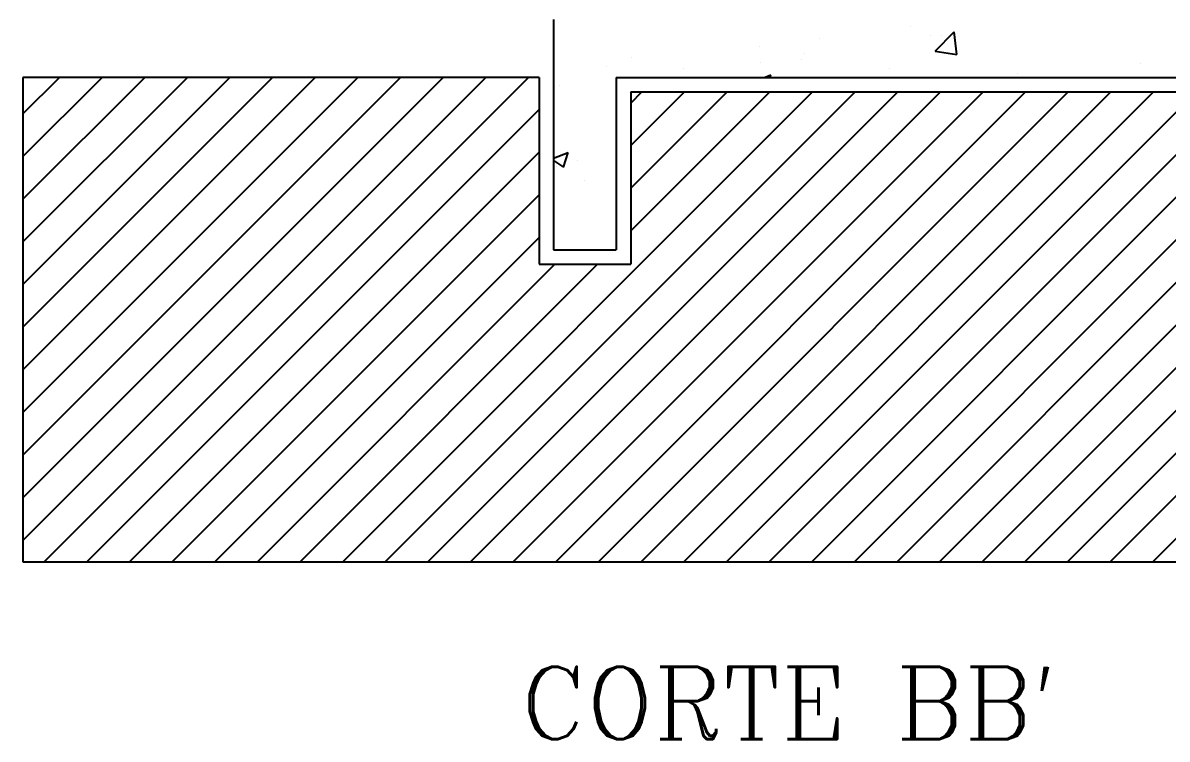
# Model space of a CAD drawing. Extents: x -43 to 70, y -5 to 23.
# Drawn here: x 25.068 to 27.44, y 10.16 to 11.645 of the extents above; entities that cross this region are included whole.
import ezdxf

# ---------------------------------------------------------------- set-up
doc = ezdxf.new("R2010")
doc.units = 0
doc.header["$LTSCALE"] = 20
doc.layers.get('0').update_dxf_attribs({"color": 5, "linetype": 'CONTINUOUS'})
for name, color, linetype in [('BASE', 1, 'CONTINUOUS'), ('CONTRAPIS', 1, 'CONTINUOUS'), ('TEXTO', 1, 'CONTINUOUS')]:
    doc.layers.add(name, color=color, linetype=linetype)
doc.styles.add('ROMANC', font='romanc')

# ---------------------------------------------------------------- blocks, each defined once
blk = doc.blocks.new('*X72')
at = {"color": 0, "linetype": 'CONTINUOUS'}
for p, q in [((25.068, 10.5723), (26.0276, 11.5319)), ((25.068, 10.6607), (25.9392, 11.5319)), ((25.068, 10.7491), (25.8508, 11.5319)), ((25.068, 10.8374), (25.7624, 11.5319)), ((25.068, 10.9258), (25.674, 11.5319)), ((25.068, 11.0142), (25.5856, 11.5319)), ((25.068, 11.1026), (25.4973, 11.5319)), ((25.068, 11.191), (25.4089, 11.5319)), ((25.068, 11.2794), (25.3205, 11.5319)), ((25.068, 11.3678), (25.2321, 11.5319)), ((25.068, 11.4562), (25.1437, 11.5319)), ((25.1122, 10.5281), (26.116, 11.5319)), ((25.7309, 10.5281), (26.7047, 11.5019)), ((25.8193, 10.5281), (26.7931, 11.5019)), ((25.9077, 10.5281), (26.8815, 11.5019)), ((25.9961, 10.5281), (26.9699, 11.5019)), ((26.0845, 10.5281), (27.0583, 11.5019)), ((26.1729, 10.5281), (27.1466, 11.5019)), ((26.2613, 10.5281), (27.235, 11.5019)), ((26.328, 11.2136), (26.6163, 11.5019)), ((26.328, 11.302), (26.5279, 11.5019)), ((26.328, 11.3903), (26.4395, 11.5019)), ((26.328, 11.4787), (26.3511, 11.5019)), ((26.3496, 10.5281), (27.3234, 11.5019)), ((26.438, 10.5281), (27.4118, 11.5019)), ((26.5264, 10.5281), (27.5002, 11.5019)), ((26.6148, 10.5281), (27.5886, 11.5019)), ((26.7032, 10.5281), (27.677, 11.5019)), ((26.7916, 10.5281), (27.7654, 11.5019)), ((26.88, 10.5281), (27.8537, 11.5019)), ((26.9684, 10.5281), (27.9421, 11.5019)), ((27.0567, 10.5281), (28.0305, 11.5019)), ((27.1451, 10.5281), (28.1189, 11.5019)), ((27.2335, 10.5281), (28.2073, 11.5019)), ((27.3219, 10.5281), (28.2957, 11.5019)), ((27.4103, 10.5281), (28.3841, 11.5019)), ((25.2006, 10.5281), (26.138, 11.4655)), ((25.289, 10.5281), (26.138, 11.3771)), ((25.3774, 10.5281), (26.138, 11.2887)), ((25.4658, 10.5281), (26.138, 11.2003)), ((25.5541, 10.5281), (26.1705, 11.1444)), ((25.6425, 10.5281), (26.2588, 11.1444))]:
    blk.add_line(p, q, dxfattribs=at)
blk = doc.blocks.new('*X165')
at = {"color": 0, "linetype": 'CONTINUOUS'}
for p, q in [((26.9087, 11.6376), (26.9087, 11.6376)), ((26.9594, 11.5859), (26.9983, 11.6265)), ((27.0039, 11.579), (26.9984, 11.6265)), ((26.7193, 11.6127), (26.7193, 11.6127)), ((26.9489, 11.6188), (26.9489, 11.6188)), ((26.9729, 11.6195), (26.9729, 11.6195)), ((26.5942, 11.5962), (26.5942, 11.5962)), ((26.6892, 11.5814), (26.6892, 11.5814)), ((26.9594, 11.5859), (27.0039, 11.579)), ((26.2784, 11.5546), (26.2784, 11.5546)), ((26.3299, 11.5737), (26.3299, 11.5737)), ((26.5968, 11.5624), (26.5968, 11.5624)), ((26.6813, 11.5694), (26.6813, 11.5694)), ((27.3843, 11.5598), (27.3843, 11.5598)), ((26.4366, 11.5493), (26.4366, 11.5493)), ((26.6047, 11.5319), (26.6185, 11.5372)), ((26.6168, 11.5319), (26.6185, 11.5372)), ((26.8637, 11.5511), (26.8637, 11.5511)), ((27.1306, 11.5398), (27.1306, 11.5398)), ((26.1799, 11.5141), (26.1799, 11.5141)), ((26.168, 11.3643), (26.1984, 11.3759)), ((26.1883, 11.3457), (26.1984, 11.3759)), ((26.168, 11.3594), (26.1883, 11.3457)), ((26.1739, 11.3477), (26.1739, 11.3477)), ((26.2179, 11.3595), (26.2179, 11.3595)), ((26.2325, 11.3182), (26.2325, 11.3182))]:
    blk.add_line(p, q, dxfattribs=at)
blk = doc.blocks.new('*X167')
at = {"color": 0, "linetype": 'CONTINUOUS'}
for p, q in [((26.9087, 11.6376), (26.9087, 11.6376)), ((26.9594, 11.5859), (26.9983, 11.6265)), ((27.0039, 11.579), (26.9984, 11.6265)), ((26.7193, 11.6127), (26.7193, 11.6127)), ((26.9489, 11.6188), (26.9489, 11.6188)), ((26.9729, 11.6195), (26.9729, 11.6195)), ((26.5942, 11.5962), (26.5942, 11.5962)), ((26.6892, 11.5814), (26.6892, 11.5814)), ((26.9594, 11.5859), (27.0039, 11.579)), ((26.2784, 11.5546), (26.2784, 11.5546)), ((26.3299, 11.5737), (26.3299, 11.5737)), ((26.5968, 11.5624), (26.5968, 11.5624)), ((26.6813, 11.5694), (26.6813, 11.5694)), ((27.3843, 11.5598), (27.3843, 11.5598)), ((26.4366, 11.5493), (26.4366, 11.5493)), ((26.6047, 11.5319), (26.6185, 11.5372)), ((26.6168, 11.5319), (26.6185, 11.5372)), ((26.8637, 11.5511), (26.8637, 11.5511)), ((27.1306, 11.5398), (27.1306, 11.5398)), ((26.1799, 11.5141), (26.1799, 11.5141)), ((26.168, 11.3643), (26.1984, 11.3759)), ((26.1883, 11.3457), (26.1984, 11.3759)), ((26.168, 11.3594), (26.1883, 11.3457)), ((26.1739, 11.3477), (26.1739, 11.3477)), ((26.2179, 11.3595), (26.2179, 11.3595)), ((26.2325, 11.3182), (26.2325, 11.3182))]:
    blk.add_line(p, q, dxfattribs=at)
blk = doc.blocks.new('*X169')
at = {"color": 0, "linetype": 'CONTINUOUS'}
for p, q in [((26.9087, 11.6376), (26.9087, 11.6376)), ((26.9594, 11.5859), (26.9983, 11.6265)), ((27.0039, 11.579), (26.9984, 11.6265)), ((26.7193, 11.6127), (26.7193, 11.6127)), ((26.9489, 11.6188), (26.9489, 11.6188)), ((26.9729, 11.6195), (26.9729, 11.6195)), ((26.5942, 11.5962), (26.5942, 11.5962)), ((26.6892, 11.5814), (26.6892, 11.5814)), ((26.9594, 11.5859), (27.0039, 11.579)), ((26.2784, 11.5546), (26.2784, 11.5546)), ((26.3299, 11.5737), (26.3299, 11.5737)), ((26.5968, 11.5624), (26.5968, 11.5624)), ((26.6813, 11.5694), (26.6813, 11.5694)), ((27.3843, 11.5598), (27.3843, 11.5598)), ((26.4366, 11.5493), (26.4366, 11.5493)), ((26.6047, 11.5319), (26.6185, 11.5372)), ((26.6168, 11.5319), (26.6185, 11.5372)), ((26.8637, 11.5511), (26.8637, 11.5511)), ((27.1306, 11.5398), (27.1306, 11.5398)), ((26.1799, 11.5141), (26.1799, 11.5141)), ((26.168, 11.3643), (26.1984, 11.3759)), ((26.1883, 11.3457), (26.1984, 11.3759)), ((26.168, 11.3594), (26.1883, 11.3457)), ((26.1739, 11.3477), (26.1739, 11.3477)), ((26.2179, 11.3595), (26.2179, 11.3595)), ((26.2325, 11.3182), (26.2325, 11.3182))]:
    blk.add_line(p, q, dxfattribs=at)
blk = doc.blocks.new('*X171')
at = {"color": 0, "linetype": 'CONTINUOUS'}
for p, q in [((26.9087, 11.6376), (26.9087, 11.6376)), ((26.9594, 11.5859), (26.9983, 11.6265)), ((27.0039, 11.579), (26.9984, 11.6265)), ((26.7193, 11.6127), (26.7193, 11.6127)), ((26.9489, 11.6188), (26.9489, 11.6188)), ((26.9729, 11.6195), (26.9729, 11.6195)), ((26.5942, 11.5962), (26.5942, 11.5962)), ((26.6892, 11.5814), (26.6892, 11.5814)), ((26.9594, 11.5859), (27.0039, 11.579)), ((26.2784, 11.5546), (26.2784, 11.5546)), ((26.3299, 11.5737), (26.3299, 11.5737)), ((26.5968, 11.5624), (26.5968, 11.5624)), ((26.6813, 11.5694), (26.6813, 11.5694)), ((27.3843, 11.5598), (27.3843, 11.5598)), ((26.4366, 11.5493), (26.4366, 11.5493)), ((26.6047, 11.5319), (26.6185, 11.5372)), ((26.6168, 11.5319), (26.6185, 11.5372)), ((26.8637, 11.5511), (26.8637, 11.5511)), ((27.1306, 11.5398), (27.1306, 11.5398)), ((26.1799, 11.5141), (26.1799, 11.5141)), ((26.168, 11.3643), (26.1984, 11.3759)), ((26.1883, 11.3457), (26.1984, 11.3759)), ((26.168, 11.3594), (26.1883, 11.3457)), ((26.1739, 11.3477), (26.1739, 11.3477)), ((26.2179, 11.3595), (26.2179, 11.3595)), ((26.2325, 11.3182), (26.2325, 11.3182))]:
    blk.add_line(p, q, dxfattribs=at)
blk = doc.blocks.new('*X173')
at = {"color": 0, "linetype": 'CONTINUOUS'}
for p, q in [((26.9087, 11.6376), (26.9087, 11.6376)), ((26.9594, 11.5859), (26.9983, 11.6265)), ((27.0039, 11.579), (26.9984, 11.6265)), ((26.7193, 11.6127), (26.7193, 11.6127)), ((26.9489, 11.6188), (26.9489, 11.6188)), ((26.9729, 11.6195), (26.9729, 11.6195)), ((26.5942, 11.5962), (26.5942, 11.5962)), ((26.6892, 11.5814), (26.6892, 11.5814)), ((26.9594, 11.5859), (27.0039, 11.579)), ((26.2784, 11.5546), (26.2784, 11.5546)), ((26.3299, 11.5737), (26.3299, 11.5737)), ((26.5968, 11.5624), (26.5968, 11.5624)), ((26.6813, 11.5694), (26.6813, 11.5694)), ((27.3843, 11.5598), (27.3843, 11.5598)), ((26.4366, 11.5493), (26.4366, 11.5493)), ((26.6047, 11.5319), (26.6185, 11.5372)), ((26.6168, 11.5319), (26.6185, 11.5372)), ((26.8637, 11.5511), (26.8637, 11.5511)), ((27.1306, 11.5398), (27.1306, 11.5398)), ((26.1799, 11.5141), (26.1799, 11.5141)), ((26.168, 11.3643), (26.1984, 11.3759)), ((26.1883, 11.3457), (26.1984, 11.3759)), ((26.168, 11.3594), (26.1883, 11.3457)), ((26.1739, 11.3477), (26.1739, 11.3477)), ((26.2179, 11.3595), (26.2179, 11.3595)), ((26.2325, 11.3182), (26.2325, 11.3182))]:
    blk.add_line(p, q, dxfattribs=at)
blk = doc.blocks.new('*X175')
at = {"color": 0, "linetype": 'CONTINUOUS'}
for p, q in [((26.9087, 11.6376), (26.9087, 11.6376)), ((26.9594, 11.5859), (26.9983, 11.6265)), ((27.0039, 11.579), (26.9984, 11.6265)), ((26.7193, 11.6127), (26.7193, 11.6127)), ((26.9489, 11.6188), (26.9489, 11.6188)), ((26.9729, 11.6195), (26.9729, 11.6195)), ((26.5942, 11.5962), (26.5942, 11.5962)), ((26.6892, 11.5814), (26.6892, 11.5814)), ((26.9594, 11.5859), (27.0039, 11.579)), ((26.2784, 11.5546), (26.2784, 11.5546)), ((26.3299, 11.5737), (26.3299, 11.5737)), ((26.5968, 11.5624), (26.5968, 11.5624)), ((26.6813, 11.5694), (26.6813, 11.5694)), ((27.3843, 11.5598), (27.3843, 11.5598)), ((26.4366, 11.5493), (26.4366, 11.5493)), ((26.6047, 11.5319), (26.6185, 11.5372)), ((26.6168, 11.5319), (26.6185, 11.5372)), ((26.8637, 11.5511), (26.8637, 11.5511)), ((27.1306, 11.5398), (27.1306, 11.5398)), ((26.1799, 11.5141), (26.1799, 11.5141)), ((26.168, 11.3643), (26.1984, 11.3759)), ((26.1883, 11.3457), (26.1984, 11.3759)), ((26.168, 11.3594), (26.1883, 11.3457)), ((26.1739, 11.3477), (26.1739, 11.3477)), ((26.2179, 11.3595), (26.2179, 11.3595)), ((26.2325, 11.3182), (26.2325, 11.3182))]:
    blk.add_line(p, q, dxfattribs=at)
blk = doc.blocks.new('*X177')
at = {"color": 0, "linetype": 'CONTINUOUS'}
for p, q in [((26.9087, 11.6376), (26.9087, 11.6376)), ((26.9594, 11.5859), (26.9983, 11.6265)), ((27.0039, 11.579), (26.9984, 11.6265)), ((26.7193, 11.6127), (26.7193, 11.6127)), ((26.9489, 11.6188), (26.9489, 11.6188)), ((26.9729, 11.6195), (26.9729, 11.6195)), ((26.5942, 11.5962), (26.5942, 11.5962)), ((26.6892, 11.5814), (26.6892, 11.5814)), ((26.9594, 11.5859), (27.0039, 11.579)), ((26.2784, 11.5546), (26.2784, 11.5546)), ((26.3299, 11.5737), (26.3299, 11.5737)), ((26.5968, 11.5624), (26.5968, 11.5624)), ((26.6813, 11.5694), (26.6813, 11.5694)), ((27.3843, 11.5598), (27.3843, 11.5598)), ((26.4366, 11.5493), (26.4366, 11.5493)), ((26.6047, 11.5319), (26.6185, 11.5372)), ((26.6168, 11.5319), (26.6185, 11.5372)), ((26.8637, 11.5511), (26.8637, 11.5511)), ((27.1306, 11.5398), (27.1306, 11.5398)), ((26.1799, 11.5141), (26.1799, 11.5141)), ((26.168, 11.3643), (26.1984, 11.3759)), ((26.1883, 11.3457), (26.1984, 11.3759)), ((26.168, 11.3594), (26.1883, 11.3457)), ((26.1739, 11.3477), (26.1739, 11.3477)), ((26.2179, 11.3595), (26.2179, 11.3595)), ((26.2325, 11.3182), (26.2325, 11.3182))]:
    blk.add_line(p, q, dxfattribs=at)
blk = doc.blocks.new('*X179')
at = {"color": 0, "linetype": 'CONTINUOUS'}
for p, q in [((26.9087, 11.6376), (26.9087, 11.6376)), ((26.9594, 11.5859), (26.9983, 11.6265)), ((27.0039, 11.579), (26.9984, 11.6265)), ((26.7193, 11.6127), (26.7193, 11.6127)), ((26.9489, 11.6188), (26.9489, 11.6188)), ((26.9729, 11.6195), (26.9729, 11.6195)), ((26.5942, 11.5962), (26.5942, 11.5962)), ((26.6892, 11.5814), (26.6892, 11.5814)), ((26.9594, 11.5859), (27.0039, 11.579)), ((26.2784, 11.5546), (26.2784, 11.5546)), ((26.3299, 11.5737), (26.3299, 11.5737)), ((26.5968, 11.5624), (26.5968, 11.5624)), ((26.6813, 11.5694), (26.6813, 11.5694)), ((27.3843, 11.5598), (27.3843, 11.5598)), ((26.4366, 11.5493), (26.4366, 11.5493)), ((26.6047, 11.5319), (26.6185, 11.5372)), ((26.6168, 11.5319), (26.6185, 11.5372)), ((26.8637, 11.5511), (26.8637, 11.5511)), ((27.1306, 11.5398), (27.1306, 11.5398)), ((26.1799, 11.5141), (26.1799, 11.5141)), ((26.168, 11.3643), (26.1984, 11.3759)), ((26.1883, 11.3457), (26.1984, 11.3759)), ((26.168, 11.3594), (26.1883, 11.3457)), ((26.1739, 11.3477), (26.1739, 11.3477)), ((26.2179, 11.3595), (26.2179, 11.3595)), ((26.2325, 11.3182), (26.2325, 11.3182))]:
    blk.add_line(p, q, dxfattribs=at)
blk = doc.blocks.new('*X181')
at = {"color": 0, "linetype": 'CONTINUOUS'}
for p, q in [((26.9087, 11.6376), (26.9087, 11.6376)), ((26.9594, 11.5859), (26.9983, 11.6265)), ((27.0039, 11.579), (26.9984, 11.6265)), ((26.7193, 11.6127), (26.7193, 11.6127)), ((26.9489, 11.6188), (26.9489, 11.6188)), ((26.9729, 11.6195), (26.9729, 11.6195)), ((26.5942, 11.5962), (26.5942, 11.5962)), ((26.6892, 11.5814), (26.6892, 11.5814)), ((26.9594, 11.5859), (27.0039, 11.579)), ((26.2784, 11.5546), (26.2784, 11.5546)), ((26.3299, 11.5737), (26.3299, 11.5737)), ((26.5968, 11.5624), (26.5968, 11.5624)), ((26.6813, 11.5694), (26.6813, 11.5694)), ((27.3843, 11.5598), (27.3843, 11.5598)), ((26.4366, 11.5493), (26.4366, 11.5493)), ((26.6047, 11.5319), (26.6185, 11.5372)), ((26.6168, 11.5319), (26.6185, 11.5372)), ((26.8637, 11.5511), (26.8637, 11.5511)), ((27.1306, 11.5398), (27.1306, 11.5398)), ((26.1799, 11.5141), (26.1799, 11.5141)), ((26.168, 11.3643), (26.1984, 11.3759)), ((26.1883, 11.3457), (26.1984, 11.3759)), ((26.168, 11.3594), (26.1883, 11.3457)), ((26.1739, 11.3477), (26.1739, 11.3477)), ((26.2179, 11.3595), (26.2179, 11.3595)), ((26.2325, 11.3182), (26.2325, 11.3182))]:
    blk.add_line(p, q, dxfattribs=at)
blk = doc.blocks.new('*X183')
at = {"color": 0, "linetype": 'CONTINUOUS'}
for p, q in [((26.9087, 11.6376), (26.9087, 11.6376)), ((26.9594, 11.5859), (26.9983, 11.6265)), ((27.0039, 11.579), (26.9984, 11.6265)), ((26.7193, 11.6127), (26.7193, 11.6127)), ((26.9489, 11.6188), (26.9489, 11.6188)), ((26.9729, 11.6195), (26.9729, 11.6195)), ((26.5942, 11.5962), (26.5942, 11.5962)), ((26.6892, 11.5814), (26.6892, 11.5814)), ((26.9594, 11.5859), (27.0039, 11.579)), ((26.2784, 11.5546), (26.2784, 11.5546)), ((26.3299, 11.5737), (26.3299, 11.5737)), ((26.5968, 11.5624), (26.5968, 11.5624)), ((26.6813, 11.5694), (26.6813, 11.5694)), ((27.3843, 11.5598), (27.3843, 11.5598)), ((26.4366, 11.5493), (26.4366, 11.5493)), ((26.6047, 11.5319), (26.6185, 11.5372)), ((26.6168, 11.5319), (26.6185, 11.5372)), ((26.8637, 11.5511), (26.8637, 11.5511)), ((27.1306, 11.5398), (27.1306, 11.5398)), ((26.1799, 11.5141), (26.1799, 11.5141)), ((26.168, 11.3643), (26.1984, 11.3759)), ((26.1883, 11.3457), (26.1984, 11.3759)), ((26.168, 11.3594), (26.1883, 11.3457)), ((26.1739, 11.3477), (26.1739, 11.3477)), ((26.2179, 11.3595), (26.2179, 11.3595)), ((26.2325, 11.3182), (26.2325, 11.3182))]:
    blk.add_line(p, q, dxfattribs=at)
blk = doc.blocks.new('*X185')
at = {"color": 0, "linetype": 'CONTINUOUS'}
for p, q in [((26.9087, 11.6376), (26.9087, 11.6376)), ((26.9594, 11.5859), (26.9983, 11.6265)), ((27.0039, 11.579), (26.9984, 11.6265)), ((26.7193, 11.6127), (26.7193, 11.6127)), ((26.9489, 11.6188), (26.9489, 11.6188)), ((26.9729, 11.6195), (26.9729, 11.6195)), ((26.5942, 11.5962), (26.5942, 11.5962)), ((26.6892, 11.5814), (26.6892, 11.5814)), ((26.9594, 11.5859), (27.0039, 11.579)), ((26.2784, 11.5546), (26.2784, 11.5546)), ((26.3299, 11.5737), (26.3299, 11.5737)), ((26.5968, 11.5624), (26.5968, 11.5624)), ((26.6813, 11.5694), (26.6813, 11.5694)), ((27.3843, 11.5598), (27.3843, 11.5598)), ((26.4366, 11.5493), (26.4366, 11.5493)), ((26.6047, 11.5319), (26.6185, 11.5372)), ((26.6168, 11.5319), (26.6185, 11.5372)), ((26.8637, 11.5511), (26.8637, 11.5511)), ((27.1306, 11.5398), (27.1306, 11.5398)), ((26.1799, 11.5141), (26.1799, 11.5141)), ((26.168, 11.3643), (26.1984, 11.3759)), ((26.1883, 11.3457), (26.1984, 11.3759)), ((26.168, 11.3594), (26.1883, 11.3457)), ((26.1739, 11.3477), (26.1739, 11.3477)), ((26.2179, 11.3595), (26.2179, 11.3595)), ((26.2325, 11.3182), (26.2325, 11.3182))]:
    blk.add_line(p, q, dxfattribs=at)
blk = doc.blocks.new('*X187')
at = {"color": 0, "linetype": 'CONTINUOUS'}
for p, q in [((26.9087, 11.6376), (26.9087, 11.6376)), ((26.9594, 11.5859), (26.9983, 11.6265)), ((27.0039, 11.579), (26.9984, 11.6265)), ((26.7193, 11.6127), (26.7193, 11.6127)), ((26.9489, 11.6188), (26.9489, 11.6188)), ((26.9729, 11.6195), (26.9729, 11.6195)), ((26.5942, 11.5962), (26.5942, 11.5962)), ((26.6892, 11.5814), (26.6892, 11.5814)), ((26.9594, 11.5859), (27.0039, 11.579)), ((26.2784, 11.5546), (26.2784, 11.5546)), ((26.3299, 11.5737), (26.3299, 11.5737)), ((26.5968, 11.5624), (26.5968, 11.5624)), ((26.6813, 11.5694), (26.6813, 11.5694)), ((27.3843, 11.5598), (27.3843, 11.5598)), ((26.4366, 11.5493), (26.4366, 11.5493)), ((26.6047, 11.5319), (26.6185, 11.5372)), ((26.6168, 11.5319), (26.6185, 11.5372)), ((26.8637, 11.5511), (26.8637, 11.5511)), ((27.1306, 11.5398), (27.1306, 11.5398)), ((26.1799, 11.5141), (26.1799, 11.5141)), ((26.168, 11.3643), (26.1984, 11.3759)), ((26.1883, 11.3457), (26.1984, 11.3759)), ((26.168, 11.3594), (26.1883, 11.3457)), ((26.1739, 11.3477), (26.1739, 11.3477)), ((26.2179, 11.3595), (26.2179, 11.3595)), ((26.2325, 11.3182), (26.2325, 11.3182))]:
    blk.add_line(p, q, dxfattribs=at)
blk = doc.blocks.new('*X189')
at = {"color": 0, "linetype": 'CONTINUOUS'}
for p, q in [((26.9087, 11.6376), (26.9087, 11.6376)), ((26.9594, 11.5859), (26.9983, 11.6265)), ((27.0039, 11.579), (26.9984, 11.6265)), ((26.7193, 11.6127), (26.7193, 11.6127)), ((26.9489, 11.6188), (26.9489, 11.6188)), ((26.9729, 11.6195), (26.9729, 11.6195)), ((26.5942, 11.5962), (26.5942, 11.5962)), ((26.6892, 11.5814), (26.6892, 11.5814)), ((26.9594, 11.5859), (27.0039, 11.579)), ((26.2784, 11.5546), (26.2784, 11.5546)), ((26.3299, 11.5737), (26.3299, 11.5737)), ((26.5968, 11.5624), (26.5968, 11.5624)), ((26.6813, 11.5694), (26.6813, 11.5694)), ((27.3843, 11.5598), (27.3843, 11.5598)), ((26.4366, 11.5493), (26.4366, 11.5493)), ((26.6047, 11.5319), (26.6185, 11.5372)), ((26.6168, 11.5319), (26.6185, 11.5372)), ((26.8637, 11.5511), (26.8637, 11.5511)), ((27.1306, 11.5398), (27.1306, 11.5398)), ((26.1799, 11.5141), (26.1799, 11.5141)), ((26.168, 11.3643), (26.1984, 11.3759)), ((26.1883, 11.3457), (26.1984, 11.3759)), ((26.168, 11.3594), (26.1883, 11.3457)), ((26.1739, 11.3477), (26.1739, 11.3477)), ((26.2179, 11.3595), (26.2179, 11.3595)), ((26.2325, 11.3182), (26.2325, 11.3182))]:
    blk.add_line(p, q, dxfattribs=at)
blk = doc.blocks.new('*X191')
at = {"color": 0, "linetype": 'CONTINUOUS'}
for p, q in [((26.9087, 11.6376), (26.9087, 11.6376)), ((26.9594, 11.5859), (26.9983, 11.6265)), ((27.0039, 11.579), (26.9984, 11.6265)), ((26.7193, 11.6127), (26.7193, 11.6127)), ((26.9489, 11.6188), (26.9489, 11.6188)), ((26.9729, 11.6195), (26.9729, 11.6195)), ((26.5942, 11.5962), (26.5942, 11.5962)), ((26.6892, 11.5814), (26.6892, 11.5814)), ((26.9594, 11.5859), (27.0039, 11.579)), ((26.2784, 11.5546), (26.2784, 11.5546)), ((26.3299, 11.5737), (26.3299, 11.5737)), ((26.5968, 11.5624), (26.5968, 11.5624)), ((26.6813, 11.5694), (26.6813, 11.5694)), ((27.3843, 11.5598), (27.3843, 11.5598)), ((26.4366, 11.5493), (26.4366, 11.5493)), ((26.6047, 11.5319), (26.6185, 11.5372)), ((26.6168, 11.5319), (26.6185, 11.5372)), ((26.8637, 11.5511), (26.8637, 11.5511)), ((27.1306, 11.5398), (27.1306, 11.5398)), ((26.1799, 11.5141), (26.1799, 11.5141)), ((26.168, 11.3643), (26.1984, 11.3759)), ((26.1883, 11.3457), (26.1984, 11.3759)), ((26.168, 11.3594), (26.1883, 11.3457)), ((26.1739, 11.3477), (26.1739, 11.3477)), ((26.2179, 11.3595), (26.2179, 11.3595)), ((26.2325, 11.3182), (26.2325, 11.3182))]:
    blk.add_line(p, q, dxfattribs=at)
blk = doc.blocks.new('*X193')
at = {"color": 0, "linetype": 'CONTINUOUS'}
for p, q in [((26.9087, 11.6376), (26.9087, 11.6376)), ((26.9594, 11.5859), (26.9983, 11.6265)), ((27.0039, 11.579), (26.9984, 11.6265)), ((26.7193, 11.6127), (26.7193, 11.6127)), ((26.9489, 11.6188), (26.9489, 11.6188)), ((26.9729, 11.6195), (26.9729, 11.6195)), ((26.5942, 11.5962), (26.5942, 11.5962)), ((26.6892, 11.5814), (26.6892, 11.5814)), ((26.9594, 11.5859), (27.0039, 11.579)), ((26.2784, 11.5546), (26.2784, 11.5546)), ((26.3299, 11.5737), (26.3299, 11.5737)), ((26.5968, 11.5624), (26.5968, 11.5624)), ((26.6813, 11.5694), (26.6813, 11.5694)), ((27.3843, 11.5598), (27.3843, 11.5598)), ((26.4366, 11.5493), (26.4366, 11.5493)), ((26.6047, 11.5319), (26.6185, 11.5372)), ((26.6168, 11.5319), (26.6185, 11.5372)), ((26.8637, 11.5511), (26.8637, 11.5511)), ((27.1306, 11.5398), (27.1306, 11.5398)), ((26.1799, 11.5141), (26.1799, 11.5141)), ((26.168, 11.3643), (26.1984, 11.3759)), ((26.1883, 11.3457), (26.1984, 11.3759)), ((26.168, 11.3594), (26.1883, 11.3457)), ((26.1739, 11.3477), (26.1739, 11.3477)), ((26.2179, 11.3595), (26.2179, 11.3595)), ((26.2325, 11.3182), (26.2325, 11.3182))]:
    blk.add_line(p, q, dxfattribs=at)
blk = doc.blocks.new('*X195')
at = {"color": 0, "linetype": 'CONTINUOUS'}
for p, q in [((26.9087, 11.6376), (26.9087, 11.6376)), ((26.9594, 11.5859), (26.9983, 11.6265)), ((27.0039, 11.579), (26.9984, 11.6265)), ((26.7193, 11.6127), (26.7193, 11.6127)), ((26.9489, 11.6188), (26.9489, 11.6188)), ((26.9729, 11.6195), (26.9729, 11.6195)), ((26.5942, 11.5962), (26.5942, 11.5962)), ((26.6892, 11.5814), (26.6892, 11.5814)), ((26.9594, 11.5859), (27.0039, 11.579)), ((26.2784, 11.5546), (26.2784, 11.5546)), ((26.3299, 11.5737), (26.3299, 11.5737)), ((26.5968, 11.5624), (26.5968, 11.5624)), ((26.6813, 11.5694), (26.6813, 11.5694)), ((27.3843, 11.5598), (27.3843, 11.5598)), ((26.4366, 11.5493), (26.4366, 11.5493)), ((26.6047, 11.5319), (26.6185, 11.5372)), ((26.6168, 11.5319), (26.6185, 11.5372)), ((26.8637, 11.5511), (26.8637, 11.5511)), ((27.1306, 11.5398), (27.1306, 11.5398)), ((26.1799, 11.5141), (26.1799, 11.5141)), ((26.168, 11.3643), (26.1984, 11.3759)), ((26.1883, 11.3457), (26.1984, 11.3759)), ((26.168, 11.3594), (26.1883, 11.3457)), ((26.1739, 11.3477), (26.1739, 11.3477)), ((26.2179, 11.3595), (26.2179, 11.3595)), ((26.2325, 11.3182), (26.2325, 11.3182))]:
    blk.add_line(p, q, dxfattribs=at)
blk = doc.blocks.new('*X197')
at = {"color": 0, "linetype": 'CONTINUOUS'}
for p, q in [((26.9087, 11.6376), (26.9087, 11.6376)), ((26.9594, 11.5859), (26.9983, 11.6265)), ((27.0039, 11.579), (26.9984, 11.6265)), ((26.7193, 11.6127), (26.7193, 11.6127)), ((26.9489, 11.6188), (26.9489, 11.6188)), ((26.9729, 11.6195), (26.9729, 11.6195)), ((26.5942, 11.5962), (26.5942, 11.5962)), ((26.6892, 11.5814), (26.6892, 11.5814)), ((26.9594, 11.5859), (27.0039, 11.579)), ((26.2784, 11.5546), (26.2784, 11.5546)), ((26.3299, 11.5737), (26.3299, 11.5737)), ((26.5968, 11.5624), (26.5968, 11.5624)), ((26.6813, 11.5694), (26.6813, 11.5694)), ((27.3843, 11.5598), (27.3843, 11.5598)), ((26.4366, 11.5493), (26.4366, 11.5493)), ((26.6047, 11.5319), (26.6185, 11.5372)), ((26.6168, 11.5319), (26.6185, 11.5372)), ((26.8637, 11.5511), (26.8637, 11.5511)), ((27.1306, 11.5398), (27.1306, 11.5398)), ((26.1799, 11.5141), (26.1799, 11.5141)), ((26.168, 11.3643), (26.1984, 11.3759)), ((26.1883, 11.3457), (26.1984, 11.3759)), ((26.168, 11.3594), (26.1883, 11.3457)), ((26.1739, 11.3477), (26.1739, 11.3477)), ((26.2179, 11.3595), (26.2179, 11.3595)), ((26.2325, 11.3182), (26.2325, 11.3182))]:
    blk.add_line(p, q, dxfattribs=at)
blk = doc.blocks.new('*X199')
at = {"color": 0, "linetype": 'CONTINUOUS'}
for p, q in [((26.9087, 11.6376), (26.9087, 11.6376)), ((26.9594, 11.5859), (26.9983, 11.6265)), ((27.0039, 11.579), (26.9984, 11.6265)), ((26.7193, 11.6127), (26.7193, 11.6127)), ((26.9489, 11.6188), (26.9489, 11.6188)), ((26.9729, 11.6195), (26.9729, 11.6195)), ((26.5942, 11.5962), (26.5942, 11.5962)), ((26.6892, 11.5814), (26.6892, 11.5814)), ((26.9594, 11.5859), (27.0039, 11.579)), ((26.2784, 11.5546), (26.2784, 11.5546)), ((26.3299, 11.5737), (26.3299, 11.5737)), ((26.5968, 11.5624), (26.5968, 11.5624)), ((26.6813, 11.5694), (26.6813, 11.5694)), ((27.3843, 11.5598), (27.3843, 11.5598)), ((26.4366, 11.5493), (26.4366, 11.5493)), ((26.6047, 11.5319), (26.6185, 11.5372)), ((26.6168, 11.5319), (26.6185, 11.5372)), ((26.8637, 11.5511), (26.8637, 11.5511)), ((27.1306, 11.5398), (27.1306, 11.5398)), ((26.1799, 11.5141), (26.1799, 11.5141)), ((26.168, 11.3643), (26.1984, 11.3759)), ((26.1883, 11.3457), (26.1984, 11.3759)), ((26.168, 11.3594), (26.1883, 11.3457)), ((26.1739, 11.3477), (26.1739, 11.3477)), ((26.2179, 11.3595), (26.2179, 11.3595)), ((26.2325, 11.3182), (26.2325, 11.3182))]:
    blk.add_line(p, q, dxfattribs=at)
blk = doc.blocks.new('*X201')
at = {"color": 0, "linetype": 'CONTINUOUS'}
for p, q in [((26.9087, 11.6376), (26.9087, 11.6376)), ((26.9594, 11.5859), (26.9983, 11.6265)), ((27.0039, 11.579), (26.9984, 11.6265)), ((26.7193, 11.6127), (26.7193, 11.6127)), ((26.9489, 11.6188), (26.9489, 11.6188)), ((26.9729, 11.6195), (26.9729, 11.6195)), ((26.5942, 11.5962), (26.5942, 11.5962)), ((26.6892, 11.5814), (26.6892, 11.5814)), ((26.9594, 11.5859), (27.0039, 11.579)), ((26.2784, 11.5546), (26.2784, 11.5546)), ((26.3299, 11.5737), (26.3299, 11.5737)), ((26.5968, 11.5624), (26.5968, 11.5624)), ((26.6813, 11.5694), (26.6813, 11.5694)), ((27.3843, 11.5598), (27.3843, 11.5598)), ((26.4366, 11.5493), (26.4366, 11.5493)), ((26.6047, 11.5319), (26.6185, 11.5372)), ((26.6168, 11.5319), (26.6185, 11.5372)), ((26.8637, 11.5511), (26.8637, 11.5511)), ((27.1306, 11.5398), (27.1306, 11.5398)), ((26.1799, 11.5141), (26.1799, 11.5141)), ((26.168, 11.3643), (26.1984, 11.3759)), ((26.1883, 11.3457), (26.1984, 11.3759)), ((26.168, 11.3594), (26.1883, 11.3457)), ((26.1739, 11.3477), (26.1739, 11.3477)), ((26.2179, 11.3595), (26.2179, 11.3595)), ((26.2325, 11.3182), (26.2325, 11.3182))]:
    blk.add_line(p, q, dxfattribs=at)
blk = doc.blocks.new('*X203')
at = {"color": 0, "linetype": 'CONTINUOUS'}
for p, q in [((26.9087, 11.6376), (26.9087, 11.6376)), ((26.9594, 11.5859), (26.9983, 11.6265)), ((27.0039, 11.579), (26.9984, 11.6265)), ((26.7193, 11.6127), (26.7193, 11.6127)), ((26.9489, 11.6188), (26.9489, 11.6188)), ((26.9729, 11.6195), (26.9729, 11.6195)), ((26.5942, 11.5962), (26.5942, 11.5962)), ((26.6892, 11.5814), (26.6892, 11.5814)), ((26.9594, 11.5859), (27.0039, 11.579)), ((26.2784, 11.5546), (26.2784, 11.5546)), ((26.3299, 11.5737), (26.3299, 11.5737)), ((26.5968, 11.5624), (26.5968, 11.5624)), ((26.6813, 11.5694), (26.6813, 11.5694)), ((27.3843, 11.5598), (27.3843, 11.5598)), ((26.4366, 11.5493), (26.4366, 11.5493)), ((26.6047, 11.5319), (26.6185, 11.5372)), ((26.6168, 11.5319), (26.6185, 11.5372)), ((26.8637, 11.5511), (26.8637, 11.5511)), ((27.1306, 11.5398), (27.1306, 11.5398)), ((26.1799, 11.5141), (26.1799, 11.5141)), ((26.168, 11.3643), (26.1984, 11.3759)), ((26.1883, 11.3457), (26.1984, 11.3759)), ((26.168, 11.3594), (26.1883, 11.3457)), ((26.1739, 11.3477), (26.1739, 11.3477)), ((26.2179, 11.3595), (26.2179, 11.3595)), ((26.2325, 11.3182), (26.2325, 11.3182))]:
    blk.add_line(p, q, dxfattribs=at)
blk = doc.blocks.new('*X205')
at = {"color": 0, "linetype": 'CONTINUOUS'}
for p, q in [((26.9087, 11.6376), (26.9087, 11.6376)), ((26.9594, 11.5859), (26.9983, 11.6265)), ((27.0039, 11.579), (26.9984, 11.6265)), ((26.7193, 11.6127), (26.7193, 11.6127)), ((26.9489, 11.6188), (26.9489, 11.6188)), ((26.9729, 11.6195), (26.9729, 11.6195)), ((26.5942, 11.5962), (26.5942, 11.5962)), ((26.6892, 11.5814), (26.6892, 11.5814)), ((26.9594, 11.5859), (27.0039, 11.579)), ((26.2784, 11.5546), (26.2784, 11.5546)), ((26.3299, 11.5737), (26.3299, 11.5737)), ((26.5968, 11.5624), (26.5968, 11.5624)), ((26.6813, 11.5694), (26.6813, 11.5694)), ((27.3843, 11.5598), (27.3843, 11.5598)), ((26.4366, 11.5493), (26.4366, 11.5493)), ((26.6047, 11.5319), (26.6185, 11.5372)), ((26.6168, 11.5319), (26.6185, 11.5372)), ((26.8637, 11.5511), (26.8637, 11.5511)), ((27.1306, 11.5398), (27.1306, 11.5398)), ((26.1799, 11.5141), (26.1799, 11.5141)), ((26.168, 11.3643), (26.1984, 11.3759)), ((26.1883, 11.3457), (26.1984, 11.3759)), ((26.168, 11.3594), (26.1883, 11.3457)), ((26.1739, 11.3477), (26.1739, 11.3477)), ((26.2179, 11.3595), (26.2179, 11.3595)), ((26.2325, 11.3182), (26.2325, 11.3182))]:
    blk.add_line(p, q, dxfattribs=at)
blk = doc.blocks.new('*X207')
at = {"color": 0, "linetype": 'CONTINUOUS'}
for p, q in [((26.9087, 11.6376), (26.9087, 11.6376)), ((26.9594, 11.5859), (26.9983, 11.6265)), ((27.0039, 11.579), (26.9984, 11.6265)), ((26.7193, 11.6127), (26.7193, 11.6127)), ((26.9489, 11.6188), (26.9489, 11.6188)), ((26.9729, 11.6195), (26.9729, 11.6195)), ((26.5942, 11.5962), (26.5942, 11.5962)), ((26.6892, 11.5814), (26.6892, 11.5814)), ((26.9594, 11.5859), (27.0039, 11.579)), ((26.2784, 11.5546), (26.2784, 11.5546)), ((26.3299, 11.5737), (26.3299, 11.5737)), ((26.5968, 11.5624), (26.5968, 11.5624)), ((26.6813, 11.5694), (26.6813, 11.5694)), ((27.3843, 11.5598), (27.3843, 11.5598)), ((26.4366, 11.5493), (26.4366, 11.5493)), ((26.6047, 11.5319), (26.6185, 11.5372)), ((26.6168, 11.5319), (26.6185, 11.5372)), ((26.8637, 11.5511), (26.8637, 11.5511)), ((27.1306, 11.5398), (27.1306, 11.5398)), ((26.1799, 11.5141), (26.1799, 11.5141)), ((26.168, 11.3643), (26.1984, 11.3759)), ((26.1883, 11.3457), (26.1984, 11.3759)), ((26.168, 11.3594), (26.1883, 11.3457)), ((26.1739, 11.3477), (26.1739, 11.3477)), ((26.2179, 11.3595), (26.2179, 11.3595)), ((26.2325, 11.3182), (26.2325, 11.3182))]:
    blk.add_line(p, q, dxfattribs=at)
blk = doc.blocks.new('*X209')
at = {"color": 0, "linetype": 'CONTINUOUS'}
for p, q in [((26.9087, 11.6376), (26.9087, 11.6376)), ((26.9594, 11.5859), (26.9983, 11.6265)), ((27.0039, 11.579), (26.9984, 11.6265)), ((26.7193, 11.6127), (26.7193, 11.6127)), ((26.9489, 11.6188), (26.9489, 11.6188)), ((26.9729, 11.6195), (26.9729, 11.6195)), ((26.5942, 11.5962), (26.5942, 11.5962)), ((26.6892, 11.5814), (26.6892, 11.5814)), ((26.9594, 11.5859), (27.0039, 11.579)), ((26.2784, 11.5546), (26.2784, 11.5546)), ((26.3299, 11.5737), (26.3299, 11.5737)), ((26.5968, 11.5624), (26.5968, 11.5624)), ((26.6813, 11.5694), (26.6813, 11.5694)), ((27.3843, 11.5598), (27.3843, 11.5598)), ((26.4366, 11.5493), (26.4366, 11.5493)), ((26.6047, 11.5319), (26.6185, 11.5372)), ((26.6168, 11.5319), (26.6185, 11.5372)), ((26.8637, 11.5511), (26.8637, 11.5511)), ((27.1306, 11.5398), (27.1306, 11.5398)), ((26.1799, 11.5141), (26.1799, 11.5141)), ((26.168, 11.3643), (26.1984, 11.3759)), ((26.1883, 11.3457), (26.1984, 11.3759)), ((26.168, 11.3594), (26.1883, 11.3457)), ((26.1739, 11.3477), (26.1739, 11.3477)), ((26.2179, 11.3595), (26.2179, 11.3595)), ((26.2325, 11.3182), (26.2325, 11.3182))]:
    blk.add_line(p, q, dxfattribs=at)
blk = doc.blocks.new('*X211')
at = {"color": 0, "linetype": 'CONTINUOUS'}
for p, q in [((26.9087, 11.6376), (26.9087, 11.6376)), ((26.9594, 11.5859), (26.9983, 11.6265)), ((27.0039, 11.579), (26.9984, 11.6265)), ((26.7193, 11.6127), (26.7193, 11.6127)), ((26.9489, 11.6188), (26.9489, 11.6188)), ((26.9729, 11.6195), (26.9729, 11.6195)), ((26.5942, 11.5962), (26.5942, 11.5962)), ((26.6892, 11.5814), (26.6892, 11.5814)), ((26.9594, 11.5859), (27.0039, 11.579)), ((26.2784, 11.5546), (26.2784, 11.5546)), ((26.3299, 11.5737), (26.3299, 11.5737)), ((26.5968, 11.5624), (26.5968, 11.5624)), ((26.6813, 11.5694), (26.6813, 11.5694)), ((27.3843, 11.5598), (27.3843, 11.5598)), ((26.4366, 11.5493), (26.4366, 11.5493)), ((26.6047, 11.5319), (26.6185, 11.5372)), ((26.6168, 11.5319), (26.6185, 11.5372)), ((26.8637, 11.5511), (26.8637, 11.5511)), ((27.1306, 11.5398), (27.1306, 11.5398)), ((26.1799, 11.5141), (26.1799, 11.5141)), ((26.168, 11.3643), (26.1984, 11.3759)), ((26.1883, 11.3457), (26.1984, 11.3759)), ((26.168, 11.3594), (26.1883, 11.3457)), ((26.1739, 11.3477), (26.1739, 11.3477)), ((26.2179, 11.3595), (26.2179, 11.3595)), ((26.2325, 11.3182), (26.2325, 11.3182))]:
    blk.add_line(p, q, dxfattribs=at)
blk = doc.blocks.new('*X213')
at = {"color": 0, "linetype": 'CONTINUOUS'}
for p, q in [((26.9087, 11.6376), (26.9087, 11.6376)), ((26.9594, 11.5859), (26.9983, 11.6265)), ((27.0039, 11.579), (26.9984, 11.6265)), ((26.7193, 11.6127), (26.7193, 11.6127)), ((26.9489, 11.6188), (26.9489, 11.6188)), ((26.9729, 11.6195), (26.9729, 11.6195)), ((26.5942, 11.5962), (26.5942, 11.5962)), ((26.6892, 11.5814), (26.6892, 11.5814)), ((26.9594, 11.5859), (27.0039, 11.579)), ((26.2784, 11.5546), (26.2784, 11.5546)), ((26.3299, 11.5737), (26.3299, 11.5737)), ((26.5968, 11.5624), (26.5968, 11.5624)), ((26.6813, 11.5694), (26.6813, 11.5694)), ((27.3843, 11.5598), (27.3843, 11.5598)), ((26.4366, 11.5493), (26.4366, 11.5493)), ((26.6047, 11.5319), (26.6185, 11.5372)), ((26.6168, 11.5319), (26.6185, 11.5372)), ((26.8637, 11.5511), (26.8637, 11.5511)), ((27.1306, 11.5398), (27.1306, 11.5398)), ((26.1799, 11.5141), (26.1799, 11.5141)), ((26.168, 11.3643), (26.1984, 11.3759)), ((26.1883, 11.3457), (26.1984, 11.3759)), ((26.168, 11.3594), (26.1883, 11.3457)), ((26.1739, 11.3477), (26.1739, 11.3477)), ((26.2179, 11.3595), (26.2179, 11.3595)), ((26.2325, 11.3182), (26.2325, 11.3182))]:
    blk.add_line(p, q, dxfattribs=at)
blk = doc.blocks.new('*X215')
at = {"color": 0, "linetype": 'CONTINUOUS'}
for p, q in [((26.9087, 11.6376), (26.9087, 11.6376)), ((26.9594, 11.5859), (26.9983, 11.6265)), ((27.0039, 11.579), (26.9984, 11.6265)), ((26.7193, 11.6127), (26.7193, 11.6127)), ((26.9489, 11.6188), (26.9489, 11.6188)), ((26.9729, 11.6195), (26.9729, 11.6195)), ((26.5942, 11.5962), (26.5942, 11.5962)), ((26.6892, 11.5814), (26.6892, 11.5814)), ((26.9594, 11.5859), (27.0039, 11.579)), ((26.2784, 11.5546), (26.2784, 11.5546)), ((26.3299, 11.5737), (26.3299, 11.5737)), ((26.5968, 11.5624), (26.5968, 11.5624)), ((26.6813, 11.5694), (26.6813, 11.5694)), ((27.3843, 11.5598), (27.3843, 11.5598)), ((26.4366, 11.5493), (26.4366, 11.5493)), ((26.6047, 11.5319), (26.6185, 11.5372)), ((26.6168, 11.5319), (26.6185, 11.5372)), ((26.8637, 11.5511), (26.8637, 11.5511)), ((27.1306, 11.5398), (27.1306, 11.5398)), ((26.1799, 11.5141), (26.1799, 11.5141)), ((26.168, 11.3643), (26.1984, 11.3759)), ((26.1883, 11.3457), (26.1984, 11.3759)), ((26.168, 11.3594), (26.1883, 11.3457)), ((26.1739, 11.3477), (26.1739, 11.3477)), ((26.2179, 11.3595), (26.2179, 11.3595)), ((26.2325, 11.3182), (26.2325, 11.3182))]:
    blk.add_line(p, q, dxfattribs=at)
blk = doc.blocks.new('*X217')
at = {"color": 0, "linetype": 'CONTINUOUS'}
for p, q in [((26.9087, 11.6376), (26.9087, 11.6376)), ((26.9594, 11.5859), (26.9983, 11.6265)), ((27.0039, 11.579), (26.9984, 11.6265)), ((26.7193, 11.6127), (26.7193, 11.6127)), ((26.9489, 11.6188), (26.9489, 11.6188)), ((26.9729, 11.6195), (26.9729, 11.6195)), ((26.5942, 11.5962), (26.5942, 11.5962)), ((26.6892, 11.5814), (26.6892, 11.5814)), ((26.9594, 11.5859), (27.0039, 11.579)), ((26.2784, 11.5546), (26.2784, 11.5546)), ((26.3299, 11.5737), (26.3299, 11.5737)), ((26.5968, 11.5624), (26.5968, 11.5624)), ((26.6813, 11.5694), (26.6813, 11.5694)), ((27.3843, 11.5598), (27.3843, 11.5598)), ((26.4366, 11.5493), (26.4366, 11.5493)), ((26.6047, 11.5319), (26.6185, 11.5372)), ((26.6168, 11.5319), (26.6185, 11.5372)), ((26.8637, 11.5511), (26.8637, 11.5511)), ((27.1306, 11.5398), (27.1306, 11.5398)), ((26.1799, 11.5141), (26.1799, 11.5141)), ((26.168, 11.3643), (26.1984, 11.3759)), ((26.1883, 11.3457), (26.1984, 11.3759)), ((26.168, 11.3594), (26.1883, 11.3457)), ((26.1739, 11.3477), (26.1739, 11.3477)), ((26.2179, 11.3595), (26.2179, 11.3595)), ((26.2325, 11.3182), (26.2325, 11.3182))]:
    blk.add_line(p, q, dxfattribs=at)
blk = doc.blocks.new('*X219')
at = {"color": 0, "linetype": 'CONTINUOUS'}
for p, q in [((26.9087, 11.6376), (26.9087, 11.6376)), ((26.9594, 11.5859), (26.9983, 11.6265)), ((27.0039, 11.579), (26.9984, 11.6265)), ((26.7193, 11.6127), (26.7193, 11.6127)), ((26.9489, 11.6188), (26.9489, 11.6188)), ((26.9729, 11.6195), (26.9729, 11.6195)), ((26.5942, 11.5962), (26.5942, 11.5962)), ((26.6892, 11.5814), (26.6892, 11.5814)), ((26.9594, 11.5859), (27.0039, 11.579)), ((26.2784, 11.5546), (26.2784, 11.5546)), ((26.3299, 11.5737), (26.3299, 11.5737)), ((26.5968, 11.5624), (26.5968, 11.5624)), ((26.6813, 11.5694), (26.6813, 11.5694)), ((27.3843, 11.5598), (27.3843, 11.5598)), ((26.4366, 11.5493), (26.4366, 11.5493)), ((26.6047, 11.5319), (26.6185, 11.5372)), ((26.6168, 11.5319), (26.6185, 11.5372)), ((26.8637, 11.5511), (26.8637, 11.5511)), ((27.1306, 11.5398), (27.1306, 11.5398)), ((26.1799, 11.5141), (26.1799, 11.5141)), ((26.168, 11.3643), (26.1984, 11.3759)), ((26.1883, 11.3457), (26.1984, 11.3759)), ((26.168, 11.3594), (26.1883, 11.3457)), ((26.1739, 11.3477), (26.1739, 11.3477)), ((26.2179, 11.3595), (26.2179, 11.3595)), ((26.2325, 11.3182), (26.2325, 11.3182))]:
    blk.add_line(p, q, dxfattribs=at)

msp = doc.modelspace()

# ---------------------------------------------------------------- linework, layer by layer
at = {"layer": 'BASE'}
for p, q in [((25.068, 11.5319), (25.068, 10.5281)), ((26.138, 11.5319), (25.068, 11.5319)), ((25.068, 10.5281), (30.3812, 10.5281))]:
    msp.add_line(p, q, dxfattribs=at)
at = {"layer": 'CONTRAPIS'}
for p, q in [((26.168, 11.6519), (26.168, 11.1744)), ((26.168, 11.6519), (26.168, 11.1744)), ((26.138, 11.5319), (26.138, 11.1444)), ((26.298, 11.5319), (26.298, 11.1744)), ((26.298, 11.5319), (30.068, 11.5319)), ((26.298, 11.5319), (26.298, 11.1744)), ((26.328, 11.5019), (30.038, 11.5019)), ((26.328, 11.5019), (26.328, 11.1444)), ((26.168, 11.1744), (26.298, 11.1744)), ((26.168, 11.1744), (26.298, 11.1744)), ((26.138, 11.1444), (26.328, 11.1444))]:
    msp.add_line(p, q, dxfattribs=at)

# ---------------------------------------------------------------- block references
at = {"layer": 'TEXTO', "color": 30, "linetype": 'CONTINUOUS'}
for name in ['*X165', '*X167', '*X169', '*X171', '*X173', '*X175', '*X177', '*X179', '*X181', '*X183', '*X185', '*X187', '*X189', '*X191', '*X193', '*X195', '*X197', '*X199', '*X201', '*X203', '*X205', '*X207', '*X209', '*X211', '*X213', '*X215', '*X217', '*X219', '*X72']:
    msp.add_blockref(name, (0, 0), dxfattribs=at)

# ---------------------------------------------------------------- texts
at = {"layer": 'TEXTO', "color": 5, "linetype": 'CONTINUOUS', "style": 'ROMANC'}
msp.add_text("CORTE BB'", height=0.15, dxfattribs=at).set_placement((26.0999, 10.1603))

doc.saveas('drawing.dxf')
